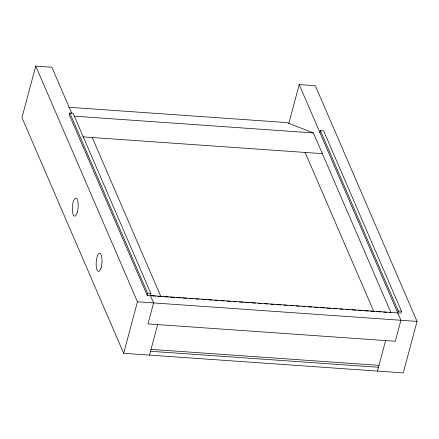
<?xml version="1.0" encoding="UTF-8"?>
<svg xmlns="http://www.w3.org/2000/svg" width="439" height="439" viewBox="0 0 439 439"><rect width="100%" height="100%" fill="white"/><g stroke="black" fill="none" stroke-linecap="round" stroke-linejoin="round"><path stroke-width="0.66" d="M71.733 113.246L51.879 67.233L35.746 66.102L21.95 117.597L123.666 353.291L403.254 372.898L417.05 321.403L315.334 85.709L299.206 84.579L288.769 123.535M299.206 84.579L400.922 320.267L395.298 341.251L147.97 323.905L153.59 302.921L150.412 295.557L150.923 293.653L73.05 113.202L69.823 112.977L69.313 114.881L147.186 295.332L400.966 313.128L401.476 311.224L323.603 130.773L320.377 130.548L319.866 132.457M123.666 353.291L137.462 301.791L35.746 66.102M147.186 295.332L147.696 293.422L69.823 112.977M149.474 355.096L157.65 324.58M377.441 371.087L385.623 340.571M397.739 312.903L398.25 310.999L320.377 130.548M68.83 107.281L286.782 122.569L313.402 132.935L390.946 312.617L389.58 312.524M74.273 116.165L313.402 132.935M82.96 136.864L322.347 153.655M147.696 293.422L150.923 293.653M398.25 310.999L401.476 311.224M151.559 295.831L155.532 296.111M157.519 296.248L162.068 296.566M164.115 296.709L168.335 297.005M170.266 297.143L174.475 297.439M176.418 297.576L180.616 297.867M182.564 298.004L186.756 298.3M189.396 298.487L192.902 298.729M195.547 298.915L199.043 299.162M201.693 299.349L205.864 299.639M207.845 299.777L212.01 300.073M214.676 300.26L218.15 300.501M220.822 300.688L224.291 300.934M226.974 301.121L230.431 301.363M233.125 301.549L236.577 301.791M239.271 301.983L243.398 302.273M245.423 302.416L249.539 302.701M251.569 302.844L255.685 303.135M258.401 303.322L261.825 303.563M264.552 303.755L267.966 303.997M270.698 304.189L274.117 304.425M276.839 304.617L280.949 304.907M283.66 305.094L287.095 305.335M289.806 305.528L293.247 305.769M295.946 305.956L299.398 306.197M302.087 306.389L305.544 306.631M308.227 306.817L311.695 307.064M314.373 307.251L318.527 307.541M320.514 307.679L324.673 307.969M326.654 308.112L330.825 308.403M333.481 308.59L336.971 308.836M339.621 309.018L343.122 309.265M345.762 309.451L349.856 309.736M351.902 309.879L356.106 310.175M358.153 310.318L362.252 310.609M364.304 310.752L368.403 311.037M370.45 311.18L374.549 311.471M376.602 311.613L381.025 311.926M383.434 312.091L386.978 312.343M137.462 301.791L417.05 321.403M151.005 349.378L378.978 365.363M150.495 351.282L378.467 367.273M305.138 152.448L373.743 311.416M92.223 137.511L160.828 296.479M101.206 267.247A9.093 2.881 -86 0 0 99.801 253.276A9.093 2.881 -86 0 0 96.262 266.489A9.093 2.881 -86 0 0 101.206 267.247M77.368 212.01A9.093 2.881 -86 0 0 75.958 198.038A9.093 2.881 -86 0 0 72.419 211.252A9.093 2.881 -86 0 0 77.368 212.01"/></g></svg>
